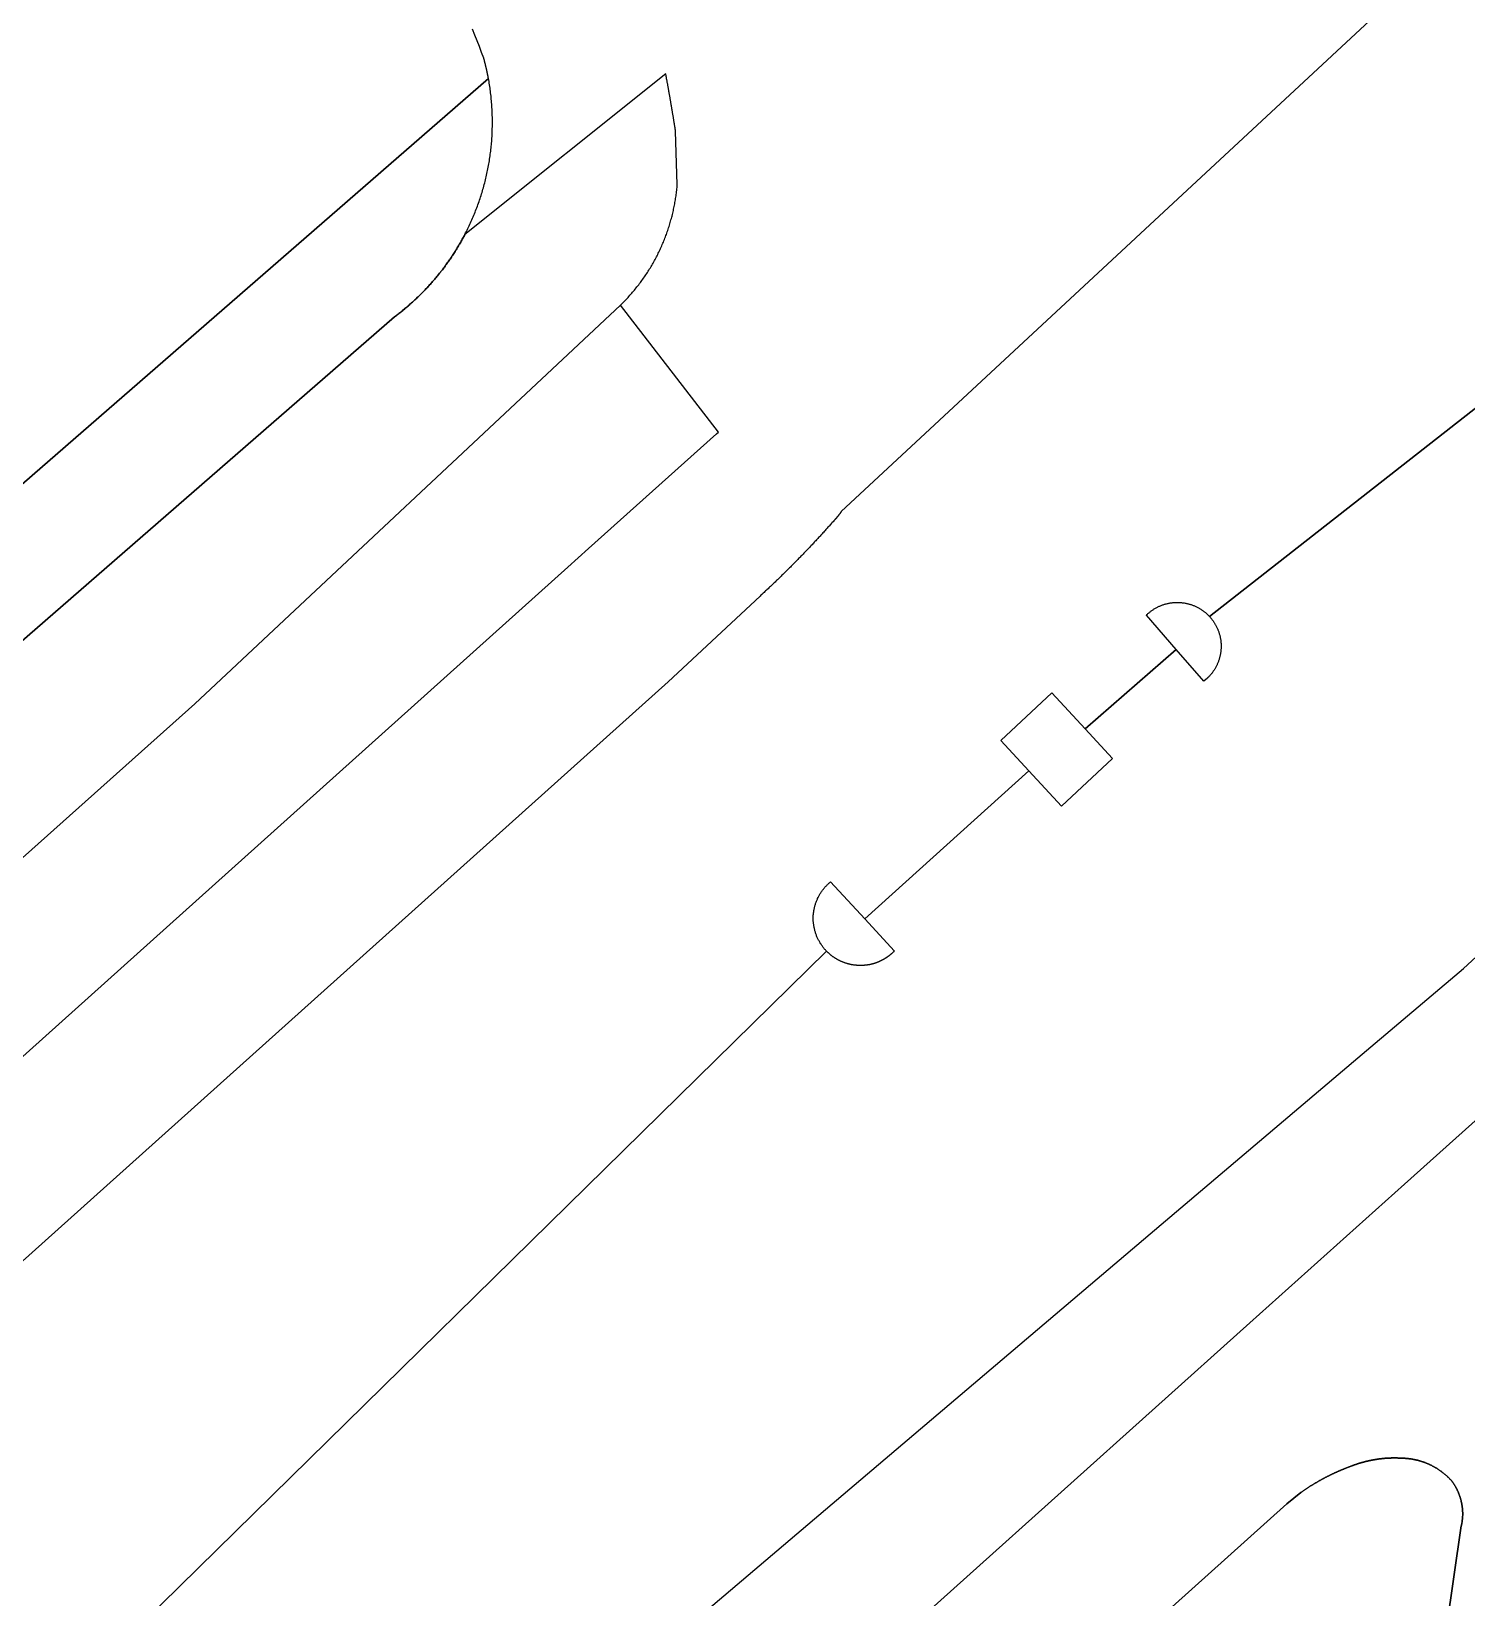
# Model space of a CAD drawing. Header units: metres. Extents: x -127 to 442, y -186 to 462.
# Drawn here: x 315.25 to 339.52, y 278.13 to 304.62 of the extents above; entities that cross this region are included whole.
import ezdxf

# ---------------------------------------------------------------- set-up
doc = ezdxf.new("R2010")
doc.units = ezdxf.units.M

msp = doc.modelspace()

# ---------------------------------------------------------------- linework, layer by layer
at = {"layer": 'road_0', "color": 8}
for points in [[(340.802, 287.216), (338.469, 285.124), (335.854, 282.778), (318.305, 267.034)], [(338.57, 273.393), (339.428, 279.346), (339.428, 279.346), (339.43, 279.354), (339.431, 279.362), (339.433, 279.37), (339.435, 279.378), (339.436, 279.386), (339.438, 279.394), (339.439, 279.402), (339.44, 279.41), (339.441, 279.418), (339.442, 279.426), (339.444, 279.434), (339.445, 279.442), (339.445, 279.45), (339.446, 279.458), (339.447, 279.466), (339.448, 279.474), (339.448, 279.482), (339.449, 279.49), (339.45, 279.498), (339.45, 279.506), (339.45, 279.514), (339.451, 279.522), (339.451, 279.531), (339.451, 279.539), (339.451, 279.547), (339.451, 279.555), (339.451, 279.563), (339.451, 279.571), (339.451, 279.579), (339.45, 279.587), (339.45, 279.595), (339.45, 279.603), (339.449, 279.611), (339.449, 279.62), (339.448, 279.628), (339.447, 279.636), (339.447, 279.644), (339.446, 279.652), (339.445, 279.66), (339.444, 279.668), (339.443, 279.676), (339.442, 279.684), (339.44, 279.692), (339.439, 279.7), (339.438, 279.708), (339.436, 279.716), (339.435, 279.724), (339.433, 279.732), (339.432, 279.74), (339.43, 279.748), (339.428, 279.756), (339.427, 279.763), (339.425, 279.771), (339.423, 279.779), (339.421, 279.787), (339.419, 279.795), (339.416, 279.803), (339.414, 279.81), (339.412, 279.818), (339.41, 279.826), (339.407, 279.834), (339.405, 279.841), (339.402, 279.849), (339.399, 279.857), (339.397, 279.864), (339.394, 279.872), (339.391, 279.88), (339.388, 279.887), (339.385, 279.895), (339.382, 279.902), (339.379, 279.91), (339.376, 279.917), (339.373, 279.924), (339.369, 279.932), (339.366, 279.939), (339.363, 279.947), (339.359, 279.954), (339.356, 279.961), (339.352, 279.968), (339.348, 279.976), (339.345, 279.983), (339.341, 279.99), (339.337, 279.997), (339.333, 280.004), (339.329, 280.011), (339.325, 280.018), (339.321, 280.025), (339.317, 280.032), (339.313, 280.039), (339.308, 280.046), (339.304, 280.053), (339.299, 280.06), (339.295, 280.066), (339.291, 280.073), (339.286, 280.08), (339.281, 280.086), (339.277, 280.093), (339.272, 280.099), (339.267, 280.106), (339.267, 280.106), (339.261, 280.113), (339.254, 280.12), (339.248, 280.127), (339.242, 280.134), (339.235, 280.14), (339.229, 280.147), (339.222, 280.154), (339.215, 280.16), (339.209, 280.167), (339.202, 280.173), (339.195, 280.18), (339.188, 280.186), (339.181, 280.193), (339.174, 280.199), (339.167, 280.205), (339.16, 280.211), (339.153, 280.217), (339.146, 280.223), (339.139, 280.229), (339.131, 280.235), (339.124, 280.241), (339.117, 280.247), (339.109, 280.253), (339.102, 280.258), (339.094, 280.264), (339.087, 280.27), (339.079, 280.275), (339.071, 280.281), (339.064, 280.286), (339.056, 280.291), (339.048, 280.296), (339.04, 280.302), (339.032, 280.307), (339.025, 280.312), (339.017, 280.317), (339.009, 280.322), (339.001, 280.327), (338.993, 280.331), (338.984, 280.336), (338.976, 280.341), (338.968, 280.345), (338.96, 280.35), (338.952, 280.354), (338.943, 280.359), (338.935, 280.363), (338.927, 280.367), (338.918, 280.372), (338.91, 280.376), (338.901, 280.38), (338.893, 280.384), (338.884, 280.388), (338.876, 280.392), (338.867, 280.395), (338.859, 280.399), (338.85, 280.403), (338.841, 280.406), (338.833, 280.41), (338.824, 280.413), (338.815, 280.417), (338.806, 280.42), (338.798, 280.423), (338.789, 280.426), (338.78, 280.429), (338.771, 280.432), (338.762, 280.435), (338.753, 280.438), (338.744, 280.441), (338.735, 280.444), (338.726, 280.446), (338.717, 280.449), (338.708, 280.451), (338.699, 280.454), (338.69, 280.456), (338.681, 280.459), (338.672, 280.461), (338.663, 280.463), (338.653, 280.465), (338.644, 280.467), (338.635, 280.469), (338.626, 280.471), (338.617, 280.472), (338.607, 280.474), (338.598, 280.476), (338.589, 280.477), (338.58, 280.479), (338.57, 280.48), (338.561, 280.481), (338.552, 280.483), (338.543, 280.484), (338.533, 280.485), (338.524, 280.486), (338.515, 280.487), (338.505, 280.488), (338.496, 280.488), (338.486, 280.489), (338.477, 280.49), (338.468, 280.49), (338.458, 280.491), (338.449, 280.491), (338.449, 280.491), (338.446, 280.491), (338.444, 280.491), (338.441, 280.492), (338.439, 280.492), (338.436, 280.492), (338.434, 280.492), (338.431, 280.492), (338.429, 280.492), (338.426, 280.492), (338.423, 280.493), (338.421, 280.493), (338.418, 280.493), (338.416, 280.493), (338.413, 280.493), (338.411, 280.493), (338.408, 280.493), (338.405, 280.494), (338.403, 280.494), (338.4, 280.494), (338.398, 280.494), (338.395, 280.494), (338.393, 280.494), (338.39, 280.494), (338.387, 280.494), (338.385, 280.494), (338.382, 280.494), (338.38, 280.495), (338.377, 280.495), (338.375, 280.495), (338.372, 280.495), (338.37, 280.495), (338.367, 280.495), (338.364, 280.495), (338.362, 280.495), (338.359, 280.495), (338.357, 280.495), (338.354, 280.495), (338.352, 280.495), (338.349, 280.496), (338.346, 280.496), (338.344, 280.496), (338.341, 280.496), (338.339, 280.496), (338.336, 280.496), (338.334, 280.496), (338.331, 280.496), (338.328, 280.496), (338.326, 280.496), (338.323, 280.496), (338.321, 280.496), (338.318, 280.496), (338.316, 280.496), (338.313, 280.496), (338.31, 280.496), (338.308, 280.496), (338.305, 280.496), (338.303, 280.496), (338.3, 280.496), (338.298, 280.496), (338.295, 280.496), (338.293, 280.496), (338.29, 280.496), (338.287, 280.496), (338.285, 280.496), (338.282, 280.496), (338.28, 280.496), (338.277, 280.496), (338.275, 280.496), (338.272, 280.496), (338.269, 280.496), (338.267, 280.496), (338.264, 280.496), (338.262, 280.496), (338.259, 280.496), (338.257, 280.496), (338.254, 280.496), (338.251, 280.496), (338.249, 280.496), (338.246, 280.496), (338.244, 280.496), (338.241, 280.496), (338.239, 280.495), (338.236, 280.495), (338.233, 280.495), (338.231, 280.495), (338.228, 280.495), (338.226, 280.495), (338.223, 280.495), (338.221, 280.495), (338.218, 280.495), (338.216, 280.495), (338.213, 280.495), (338.21, 280.495), (338.208, 280.495), (338.205, 280.494), (338.203, 280.494), (338.2, 280.494), (338.198, 280.494), (338.195, 280.494), (338.195, 280.494), (338.189, 280.494), (338.182, 280.493), (338.176, 280.493), (338.169, 280.492), (338.163, 280.492), (338.157, 280.492), (338.15, 280.491), (338.144, 280.491), (338.137, 280.49), (338.131, 280.489), (338.125, 280.489), (338.118, 280.488), (338.112, 280.488), (338.105, 280.487), (338.099, 280.486), (338.093, 280.486), (338.086, 280.485), (338.08, 280.484), (338.074, 280.484), (338.067, 280.483), (338.061, 280.482), (338.054, 280.481), (338.048, 280.481), (338.042, 280.48), (338.035, 280.479), (338.029, 280.478), (338.023, 280.477), (338.016, 280.476), (338.01, 280.475), (338.004, 280.474), (337.997, 280.473), (337.991, 280.472), (337.984, 280.471), (337.978, 280.47), (337.972, 280.469), (337.965, 280.468), (337.959, 280.467), (337.953, 280.466), (337.947, 280.465), (337.94, 280.464), (337.934, 280.463), (337.928, 280.461), (337.921, 280.46), (337.915, 280.459), (337.909, 280.458), (337.902, 280.457), (337.896, 280.455), (337.89, 280.454), (337.884, 280.453), (337.877, 280.451), (337.871, 280.45), (337.865, 280.449), (337.858, 280.447), (337.852, 280.446), (337.846, 280.444), (337.84, 280.443), (337.833, 280.441), (337.827, 280.44), (337.821, 280.438), (337.815, 280.437), (337.808, 280.435), (337.802, 280.434), (337.796, 280.432), (337.79, 280.431), (337.784, 280.429), (337.777, 280.427), (337.771, 280.426), (337.765, 280.424), (337.759, 280.422), (337.753, 280.42), (337.746, 280.419), (337.74, 280.417), (337.734, 280.415), (337.728, 280.413), (337.722, 280.412), (337.716, 280.41), (337.71, 280.408), (337.703, 280.406), (337.697, 280.404), (337.691, 280.402), (337.685, 280.4), (337.679, 280.398), (337.673, 280.396), (337.667, 280.394), (337.661, 280.392), (337.655, 280.39), (337.648, 280.388), (337.642, 280.386), (337.636, 280.384), (337.63, 280.382), (337.624, 280.38), (337.618, 280.378), (337.612, 280.375), (337.606, 280.373), (337.6, 280.371), (337.594, 280.369), (337.588, 280.367), (337.582, 280.364), (337.576, 280.362), (337.576, 280.362), (337.567, 280.359), (337.558, 280.355), (337.548, 280.352), (337.539, 280.348), (337.53, 280.345), (337.521, 280.341), (337.512, 280.338), (337.502, 280.334), (337.493, 280.331), (337.484, 280.327), (337.475, 280.324), (337.466, 280.32), (337.457, 280.316), (337.448, 280.313), (337.439, 280.309), (337.429, 280.305), (337.42, 280.301), (337.411, 280.298), (337.402, 280.294), (337.393, 280.29), (337.384, 280.286), (337.375, 280.282), (337.366, 280.278), (337.357, 280.274), (337.348, 280.27), (337.339, 280.266), (337.33, 280.262), (337.321, 280.258), (337.312, 280.254), (337.303, 280.25), (337.294, 280.246), (337.286, 280.242), (337.277, 280.238), (337.268, 280.234), (337.259, 280.23), (337.25, 280.225), (337.241, 280.221), (337.232, 280.217), (337.223, 280.213), (337.215, 280.208), (337.206, 280.204), (337.197, 280.2), (337.188, 280.195), (337.179, 280.191), (337.171, 280.186), (337.162, 280.182), (337.153, 280.178), (337.144, 280.173), (337.136, 280.169), (337.127, 280.164), (337.118, 280.159), (337.11, 280.155), (337.101, 280.15), (337.092, 280.146), (337.084, 280.141), (337.075, 280.136), (337.066, 280.132), (337.058, 280.127), (337.049, 280.122), (337.04, 280.117), (337.032, 280.113), (337.023, 280.108), (337.015, 280.103), (337.006, 280.098), (336.998, 280.093), (336.989, 280.088), (336.981, 280.083), (336.972, 280.078), (336.964, 280.073), (336.955, 280.068), (336.947, 280.063), (336.938, 280.058), (336.93, 280.053), (336.922, 280.048), (336.913, 280.043), (336.905, 280.038), (336.896, 280.033), (336.888, 280.028), (336.88, 280.022), (336.871, 280.017), (336.863, 280.012), (336.855, 280.007), (336.847, 280.001), (336.838, 279.996), (336.83, 279.991), (336.822, 279.985), (336.814, 279.98), (336.805, 279.975), (336.797, 279.969), (336.789, 279.964), (336.781, 279.958), (336.773, 279.953), (336.765, 279.947), (336.756, 279.942), (336.748, 279.936), (336.74, 279.931), (336.732, 279.925), (336.724, 279.92), (336.716, 279.914), (336.716, 279.914), (336.477, 279.721), (319.249, 264.242)], [(319.249, 264.242), (336.477, 279.721), (336.716, 279.914), (336.716, 279.914), (336.724, 279.92), (336.732, 279.925), (336.74, 279.931), (336.748, 279.936), (336.756, 279.942), (336.765, 279.947), (336.773, 279.953), (336.781, 279.958), (336.789, 279.964), (336.797, 279.969), (336.805, 279.975), (336.814, 279.98), (336.822, 279.985), (336.83, 279.991), (336.838, 279.996), (336.847, 280.001), (336.855, 280.007), (336.863, 280.012), (336.871, 280.017), (336.88, 280.022), (336.888, 280.028), (336.896, 280.033), (336.905, 280.038), (336.913, 280.043), (336.922, 280.048), (336.93, 280.053), (336.938, 280.058), (336.947, 280.063), (336.955, 280.068), (336.964, 280.073), (336.972, 280.078), (336.981, 280.083), (336.989, 280.088), (336.998, 280.093), (337.006, 280.098), (337.015, 280.103), (337.023, 280.108), (337.032, 280.113), (337.04, 280.117), (337.049, 280.122), (337.058, 280.127), (337.066, 280.132), (337.075, 280.136), (337.084, 280.141), (337.092, 280.146), (337.101, 280.15), (337.11, 280.155), (337.118, 280.159), (337.127, 280.164), (337.136, 280.169), (337.144, 280.173), (337.153, 280.178), (337.162, 280.182), (337.171, 280.186), (337.179, 280.191), (337.188, 280.195), (337.197, 280.2), (337.206, 280.204), (337.215, 280.208), (337.223, 280.213), (337.232, 280.217), (337.241, 280.221), (337.25, 280.225), (337.259, 280.23), (337.268, 280.234), (337.277, 280.238), (337.286, 280.242), (337.294, 280.246), (337.303, 280.25), (337.312, 280.254), (337.321, 280.258), (337.33, 280.262), (337.339, 280.266), (337.348, 280.27), (337.357, 280.274), (337.366, 280.278), (337.375, 280.282), (337.384, 280.286), (337.393, 280.29), (337.402, 280.294), (337.411, 280.298), (337.42, 280.301), (337.429, 280.305), (337.439, 280.309), (337.448, 280.313), (337.457, 280.316), (337.466, 280.32), (337.475, 280.324), (337.484, 280.327), (337.493, 280.331), (337.502, 280.334), (337.512, 280.338), (337.521, 280.341), (337.53, 280.345), (337.539, 280.348), (337.548, 280.352), (337.558, 280.355), (337.567, 280.359), (337.576, 280.362), (337.576, 280.362), (337.582, 280.364), (337.588, 280.367), (337.594, 280.369), (337.6, 280.371), (337.606, 280.373), (337.612, 280.375), (337.618, 280.378), (337.624, 280.38), (337.63, 280.382), (337.636, 280.384), (337.642, 280.386), (337.648, 280.388), (337.655, 280.39), (337.661, 280.392), (337.667, 280.394), (337.673, 280.396), (337.679, 280.398), (337.685, 280.4), (337.691, 280.402), (337.697, 280.404), (337.703, 280.406), (337.71, 280.408), (337.716, 280.41), (337.722, 280.412), (337.728, 280.413), (337.734, 280.415), (337.74, 280.417), (337.746, 280.419), (337.753, 280.42), (337.759, 280.422), (337.765, 280.424), (337.771, 280.426), (337.777, 280.427), (337.784, 280.429), (337.79, 280.431), (337.796, 280.432), (337.802, 280.434), (337.808, 280.435), (337.815, 280.437), (337.821, 280.438), (337.827, 280.44), (337.833, 280.441), (337.84, 280.443), (337.846, 280.444), (337.852, 280.446), (337.858, 280.447), (337.865, 280.449), (337.871, 280.45), (337.877, 280.451), (337.884, 280.453), (337.89, 280.454), (337.896, 280.455), (337.902, 280.457), (337.909, 280.458), (337.915, 280.459), (337.921, 280.46), (337.928, 280.461), (337.934, 280.463), (337.94, 280.464), (337.947, 280.465), (337.953, 280.466), (337.959, 280.467), (337.965, 280.468), (337.972, 280.469), (337.978, 280.47), (337.984, 280.471), (337.991, 280.472), (337.997, 280.473), (338.004, 280.474), (338.01, 280.475), (338.016, 280.476), (338.023, 280.477), (338.029, 280.478), (338.035, 280.479), (338.042, 280.48), (338.048, 280.481), (338.054, 280.481), (338.061, 280.482), (338.067, 280.483), (338.074, 280.484), (338.08, 280.484), (338.086, 280.485), (338.093, 280.486), (338.099, 280.486), (338.105, 280.487), (338.112, 280.488), (338.118, 280.488), (338.125, 280.489), (338.131, 280.489), (338.137, 280.49), (338.144, 280.491), (338.15, 280.491), (338.157, 280.492), (338.163, 280.492), (338.169, 280.492), (338.176, 280.493), (338.182, 280.493), (338.189, 280.494), (338.195, 280.494), (338.195, 280.494), (338.198, 280.494), (338.2, 280.494), (338.203, 280.494), (338.205, 280.494), (338.208, 280.495), (338.21, 280.495), (338.213, 280.495), (338.216, 280.495), (338.218, 280.495), (338.221, 280.495), (338.223, 280.495), (338.226, 280.495), (338.228, 280.495), (338.231, 280.495), (338.233, 280.495), (338.236, 280.495), (338.239, 280.495), (338.241, 280.496), (338.244, 280.496), (338.246, 280.496), (338.249, 280.496), (338.251, 280.496), (338.254, 280.496), (338.257, 280.496), (338.259, 280.496), (338.262, 280.496), (338.264, 280.496), (338.267, 280.496), (338.269, 280.496), (338.272, 280.496), (338.275, 280.496), (338.277, 280.496), (338.28, 280.496), (338.282, 280.496), (338.285, 280.496), (338.287, 280.496), (338.29, 280.496), (338.293, 280.496), (338.295, 280.496), (338.298, 280.496), (338.3, 280.496), (338.303, 280.496), (338.305, 280.496), (338.308, 280.496), (338.31, 280.496), (338.313, 280.496), (338.316, 280.496), (338.318, 280.496), (338.321, 280.496), (338.323, 280.496), (338.326, 280.496), (338.328, 280.496), (338.331, 280.496), (338.334, 280.496), (338.336, 280.496), (338.339, 280.496), (338.341, 280.496), (338.344, 280.496), (338.346, 280.496), (338.349, 280.496), (338.352, 280.495), (338.354, 280.495), (338.357, 280.495), (338.359, 280.495), (338.362, 280.495), (338.364, 280.495), (338.367, 280.495), (338.37, 280.495), (338.372, 280.495), (338.375, 280.495), (338.377, 280.495), (338.38, 280.495), (338.382, 280.494), (338.385, 280.494), (338.387, 280.494), (338.39, 280.494), (338.393, 280.494), (338.395, 280.494), (338.398, 280.494), (338.4, 280.494), (338.403, 280.494), (338.405, 280.494), (338.408, 280.493), (338.411, 280.493), (338.413, 280.493), (338.416, 280.493), (338.418, 280.493), (338.421, 280.493), (338.423, 280.493), (338.426, 280.492), (338.429, 280.492), (338.431, 280.492), (338.434, 280.492), (338.436, 280.492), (338.439, 280.492), (338.441, 280.492), (338.444, 280.491), (338.446, 280.491), (338.449, 280.491), (338.449, 280.491), (338.458, 280.491), (338.468, 280.49), (338.477, 280.49), (338.486, 280.489), (338.496, 280.488), (338.505, 280.488), (338.515, 280.487), (338.524, 280.486), (338.533, 280.485), (338.543, 280.484), (338.552, 280.483), (338.561, 280.481), (338.57, 280.48), (338.58, 280.479), (338.589, 280.477), (338.598, 280.476), (338.607, 280.474), (338.617, 280.472), (338.626, 280.471), (338.635, 280.469), (338.644, 280.467), (338.653, 280.465), (338.663, 280.463), (338.672, 280.461), (338.681, 280.459), (338.69, 280.456), (338.699, 280.454), (338.708, 280.451), (338.717, 280.449), (338.726, 280.446), (338.735, 280.444), (338.744, 280.441), (338.753, 280.438), (338.762, 280.435), (338.771, 280.432), (338.78, 280.429), (338.789, 280.426), (338.798, 280.423), (338.806, 280.42), (338.815, 280.417), (338.824, 280.413), (338.833, 280.41), (338.841, 280.406), (338.85, 280.403), (338.859, 280.399), (338.867, 280.395), (338.876, 280.392), (338.884, 280.388), (338.893, 280.384), (338.901, 280.38), (338.91, 280.376), (338.918, 280.372), (338.927, 280.367), (338.935, 280.363), (338.943, 280.359), (338.952, 280.354), (338.96, 280.35), (338.968, 280.345), (338.976, 280.341), (338.984, 280.336), (338.993, 280.331), (339.001, 280.327), (339.009, 280.322), (339.017, 280.317), (339.025, 280.312), (339.032, 280.307), (339.04, 280.302), (339.048, 280.296), (339.056, 280.291), (339.064, 280.286), (339.071, 280.281), (339.079, 280.275), (339.087, 280.27), (339.094, 280.264), (339.102, 280.258), (339.109, 280.253), (339.117, 280.247), (339.124, 280.241), (339.131, 280.235), (339.139, 280.229), (339.146, 280.223), (339.153, 280.217), (339.16, 280.211), (339.167, 280.205), (339.174, 280.199), (339.181, 280.193), (339.188, 280.186), (339.195, 280.18), (339.202, 280.173), (339.209, 280.167), (339.215, 280.16), (339.222, 280.154), (339.229, 280.147), (339.235, 280.14), (339.242, 280.134), (339.248, 280.127), (339.254, 280.12), (339.261, 280.113), (339.267, 280.106), (339.267, 280.106), (339.272, 280.099), (339.277, 280.093), (339.281, 280.086), (339.286, 280.08), (339.291, 280.073), (339.295, 280.066), (339.299, 280.06), (339.304, 280.053), (339.308, 280.046), (339.313, 280.039), (339.317, 280.032), (339.321, 280.025), (339.325, 280.018), (339.329, 280.011), (339.333, 280.004), (339.337, 279.997), (339.341, 279.99), (339.345, 279.983), (339.348, 279.976), (339.352, 279.968), (339.356, 279.961), (339.359, 279.954), (339.363, 279.947), (339.366, 279.939), (339.369, 279.932), (339.373, 279.924), (339.376, 279.917), (339.379, 279.91), (339.382, 279.902), (339.385, 279.895), (339.388, 279.887), (339.391, 279.88), (339.394, 279.872), (339.397, 279.864), (339.399, 279.857), (339.402, 279.849), (339.405, 279.841), (339.407, 279.834), (339.41, 279.826), (339.412, 279.818), (339.414, 279.81), (339.416, 279.803), (339.419, 279.795), (339.421, 279.787), (339.423, 279.779), (339.425, 279.771), (339.427, 279.763), (339.428, 279.756), (339.43, 279.748), (339.432, 279.74), (339.433, 279.732), (339.435, 279.724), (339.436, 279.716), (339.438, 279.708), (339.439, 279.7), (339.44, 279.692), (339.442, 279.684), (339.443, 279.676), (339.444, 279.668), (339.445, 279.66), (339.446, 279.652), (339.447, 279.644), (339.447, 279.636), (339.448, 279.628), (339.449, 279.62), (339.449, 279.611), (339.45, 279.603), (339.45, 279.595), (339.45, 279.587), (339.451, 279.579), (339.451, 279.571), (339.451, 279.563), (339.451, 279.555), (339.451, 279.547), (339.451, 279.539), (339.451, 279.531), (339.451, 279.522), (339.45, 279.514), (339.45, 279.506), (339.45, 279.498), (339.449, 279.49), (339.448, 279.482), (339.448, 279.474), (339.447, 279.466), (339.446, 279.458), (339.445, 279.45), (339.445, 279.442), (339.444, 279.434), (339.442, 279.426), (339.441, 279.418), (339.44, 279.41), (339.439, 279.402), (339.438, 279.394), (339.436, 279.386), (339.435, 279.378), (339.433, 279.37), (339.431, 279.362), (339.43, 279.354), (339.428, 279.346), (339.428, 279.346), (338.57, 273.393)]]:
    msp.add_lwpolyline(points, dxfattribs=at)
at = {"layer": 'road_1', "color": 7}
for points in [[(342.221, 308.837), (328.944, 296.499), (328.944, 296.499), (328.943, 296.497), (328.942, 296.496), (328.941, 296.494), (328.94, 296.493), (328.939, 296.491), (328.938, 296.49), (328.937, 296.488), (328.936, 296.486), (328.935, 296.485), (328.934, 296.483), (328.932, 296.482), (328.931, 296.48), (328.93, 296.479), (328.929, 296.477), (328.928, 296.476), (328.927, 296.474), (328.926, 296.472), (328.925, 296.471), (328.924, 296.469), (328.923, 296.468), (328.922, 296.466), (328.921, 296.465), (328.919, 296.463), (328.918, 296.462), (328.917, 296.46), (328.916, 296.459), (328.915, 296.457), (328.914, 296.456), (328.913, 296.454), (328.912, 296.453), (328.911, 296.451), (328.909, 296.45), (328.908, 296.448), (328.907, 296.447), (328.906, 296.445), (328.905, 296.444), (328.904, 296.442), (328.903, 296.441), (328.901, 296.439), (328.9, 296.438), (328.899, 296.436), (328.898, 296.435), (328.897, 296.433), (328.896, 296.432), (328.895, 296.43), (328.893, 296.429), (328.892, 296.427), (328.891, 296.426), (328.89, 296.424), (328.889, 296.423), (328.888, 296.421), (328.886, 296.42), (328.885, 296.418), (328.884, 296.417), (328.883, 296.415), (328.882, 296.414), (328.88, 296.412), (328.879, 296.411), (328.878, 296.409), (328.877, 296.408), (328.876, 296.407), (328.874, 296.405), (328.873, 296.404), (328.872, 296.402), (328.871, 296.401), (328.87, 296.399), (328.868, 296.398), (328.867, 296.396), (328.866, 296.395), (328.865, 296.394), (328.863, 296.392), (328.862, 296.391), (328.861, 296.389), (328.86, 296.388), (328.859, 296.386), (328.857, 296.385), (328.856, 296.384), (328.855, 296.382), (328.854, 296.381), (328.852, 296.379), (328.851, 296.378), (328.85, 296.377), (328.849, 296.375), (328.847, 296.374), (328.846, 296.372), (328.845, 296.371), (328.843, 296.37), (328.842, 296.368), (328.841, 296.367), (328.84, 296.365), (328.838, 296.364), (328.837, 296.363), (328.836, 296.361), (328.834, 296.36), (328.833, 296.358), (328.832, 296.357), (328.831, 296.356), (328.829, 296.354), (328.828, 296.353), (328.828, 296.353), (328.816, 296.339), (328.804, 296.326), (328.792, 296.312), (328.78, 296.299), (328.768, 296.285), (328.756, 296.272), (328.744, 296.258), (328.732, 296.244), (328.719, 296.231), (328.707, 296.217), (328.695, 296.204), (328.683, 296.191), (328.671, 296.177), (328.659, 296.164), (328.646, 296.15), (328.634, 296.137), (328.622, 296.123), (328.61, 296.11), (328.597, 296.097), (328.585, 296.083), (328.573, 296.07), (328.561, 296.057), (328.548, 296.043), (328.536, 296.03), (328.524, 296.017), (328.511, 296.003), (328.499, 295.99), (328.486, 295.977), (328.474, 295.963), (328.462, 295.95), (328.449, 295.937), (328.437, 295.924), (328.424, 295.911), (328.412, 295.897), (328.399, 295.884), (328.387, 295.871), (328.374, 295.858), (328.362, 295.845), (328.349, 295.832), (328.337, 295.819), (328.324, 295.805), (328.311, 295.792), (328.299, 295.779), (328.286, 295.766), (328.274, 295.753), (328.261, 295.74), (328.248, 295.727), (328.236, 295.714), (328.223, 295.701), (328.21, 295.688), (328.198, 295.675), (328.185, 295.662), (328.172, 295.649), (328.159, 295.636), (328.147, 295.624), (328.134, 295.611), (328.121, 295.598), (328.108, 295.585), (328.095, 295.572), (328.083, 295.559), (328.07, 295.546), (328.057, 295.534), (328.044, 295.521), (328.031, 295.508), (328.018, 295.495), (328.005, 295.482), (327.992, 295.47), (327.98, 295.457), (327.967, 295.444), (327.954, 295.432), (327.941, 295.419), (327.928, 295.406), (327.915, 295.393), (327.902, 295.381), (327.889, 295.368), (327.876, 295.356), (327.863, 295.343), (327.849, 295.33), (327.836, 295.318), (327.823, 295.305), (327.81, 295.293), (327.797, 295.28), (327.784, 295.268), (327.771, 295.255), (327.758, 295.243), (327.744, 295.23), (327.731, 295.218), (327.718, 295.205), (327.705, 295.193), (327.692, 295.18), (327.678, 295.168), (327.665, 295.155), (327.652, 295.143), (327.639, 295.131), (327.625, 295.118), (327.612, 295.106), (327.599, 295.094), (327.585, 295.081), (327.572, 295.069), (327.572, 295.069), (326.016, 293.618), (313.612, 282.496)], [(315.881, 276.487), (328.693, 289.066), (328.693, 289.066), (328.684, 289.076), (328.675, 289.085), (328.666, 289.095), (328.657, 289.106), (328.649, 289.116), (328.64, 289.126), (328.632, 289.137), (328.624, 289.147), (328.617, 289.158), (328.609, 289.169), (328.601, 289.18), (328.594, 289.191), (328.587, 289.203), (328.58, 289.214), (328.574, 289.226), (328.567, 289.237), (328.561, 289.249), (328.555, 289.261), (328.549, 289.273), (328.543, 289.285), (328.538, 289.297), (328.532, 289.309), (328.527, 289.322), (328.522, 289.334), (328.518, 289.347), (328.513, 289.359), (328.509, 289.372), (328.505, 289.385), (328.501, 289.397), (328.498, 289.41), (328.494, 289.423), (328.491, 289.436), (328.488, 289.449), (328.485, 289.462), (328.483, 289.475), (328.48, 289.488), (328.478, 289.501), (328.477, 289.515), (328.475, 289.528), (328.473, 289.541), (328.472, 289.554), (328.471, 289.568), (328.471, 289.581), (328.47, 289.594), (328.47, 289.608), (328.47, 289.621), (328.47, 289.634), (328.47, 289.648), (328.471, 289.661), (328.471, 289.674), (328.473, 289.688), (328.474, 289.701), (328.475, 289.714), (328.477, 289.727), (328.479, 289.74), (328.481, 289.754), (328.483, 289.767), (328.486, 289.78), (328.489, 289.793), (328.492, 289.806), (328.495, 289.819), (328.498, 289.832), (328.502, 289.844), (328.506, 289.857), (328.51, 289.87), (328.514, 289.883), (328.519, 289.895), (328.524, 289.908), (328.528, 289.92), (328.534, 289.932), (328.539, 289.944), (328.544, 289.957), (328.55, 289.969), (328.556, 289.981), (328.562, 289.992), (328.569, 290.004), (328.575, 290.016), (328.582, 290.027), (328.589, 290.039), (328.596, 290.05), (328.603, 290.061), (328.611, 290.072), (328.618, 290.083), (328.626, 290.094), (328.634, 290.104), (328.642, 290.115), (328.651, 290.125), (328.659, 290.136), (328.668, 290.146), (328.677, 290.156), (328.686, 290.165), (328.695, 290.175), (328.705, 290.185), (328.714, 290.194), (328.724, 290.203), (328.734, 290.212), (328.744, 290.221), (328.754, 290.23), (328.764, 290.238), (328.764, 290.238), (329.342, 289.609), (332.116, 292.111), (331.641, 292.626), (332.502, 293.434), (333.066, 292.823), (334.609, 294.166), (334.103, 294.746), (334.103, 294.746), (334.112, 294.754), (334.12, 294.763), (334.129, 294.771), (334.138, 294.779), (334.147, 294.787), (334.157, 294.794), (334.166, 294.802), (334.176, 294.809), (334.185, 294.817), (334.195, 294.824), (334.205, 294.831), (334.215, 294.837), (334.225, 294.844), (334.235, 294.85), (334.245, 294.857), (334.256, 294.863), (334.266, 294.869), (334.277, 294.874), (334.288, 294.88), (334.298, 294.885), (334.309, 294.891), (334.32, 294.896), (334.331, 294.9), (334.342, 294.905), (334.354, 294.91), (334.365, 294.914), (334.376, 294.918), (334.387, 294.922), (334.399, 294.926), (334.41, 294.929), (334.422, 294.933), (334.434, 294.936), (334.445, 294.939), (334.457, 294.942), (334.469, 294.945), (334.481, 294.947), (334.492, 294.949), (334.504, 294.951), (334.516, 294.953), (334.528, 294.955), (334.54, 294.956), (334.552, 294.958), (334.564, 294.959), (334.576, 294.96), (334.588, 294.96), (334.6, 294.961), (334.612, 294.961), (334.624, 294.961), (334.636, 294.961), (334.648, 294.961), (334.66, 294.96), (334.672, 294.96), (334.684, 294.959), (334.696, 294.958), (334.708, 294.956), (334.72, 294.955), (334.732, 294.953), (334.744, 294.952), (334.756, 294.949), (334.768, 294.947), (334.78, 294.945), (334.792, 294.942), (334.803, 294.939), (334.815, 294.936), (334.827, 294.933), (334.838, 294.93), (334.85, 294.926), (334.861, 294.923), (334.872, 294.919), (334.884, 294.915), (334.895, 294.91), (334.906, 294.906), (334.917, 294.901), (334.928, 294.896), (334.939, 294.891), (334.95, 294.886), (334.961, 294.881), (334.972, 294.875), (334.982, 294.869), (334.993, 294.863), (335.003, 294.857), (335.014, 294.851), (335.024, 294.845), (335.034, 294.838), (335.044, 294.831), (335.054, 294.824), (335.064, 294.817), (335.073, 294.81), (335.083, 294.803), (335.092, 294.795), (335.101, 294.788), (335.111, 294.78), (335.12, 294.772), (335.129, 294.764), (335.137, 294.755), (335.146, 294.747), (335.154, 294.739), (335.163, 294.73), (335.171, 294.721), (335.171, 294.721), (347.282, 304.209)], [(347.282, 304.209), (335.171, 294.721), (335.171, 294.721), (335.179, 294.712), (335.186, 294.704), (335.194, 294.695), (335.201, 294.686), (335.209, 294.677), (335.216, 294.667), (335.223, 294.658), (335.23, 294.649), (335.236, 294.639), (335.243, 294.629), (335.249, 294.62), (335.255, 294.61), (335.261, 294.6), (335.267, 294.59), (335.273, 294.58), (335.279, 294.569), (335.284, 294.559), (335.289, 294.549), (335.294, 294.538), (335.299, 294.528), (335.304, 294.517), (335.309, 294.506), (335.313, 294.496), (335.317, 294.485), (335.321, 294.474), (335.325, 294.463), (335.329, 294.452), (335.333, 294.441), (335.336, 294.43), (335.339, 294.418), (335.342, 294.407), (335.345, 294.396), (335.348, 294.384), (335.35, 294.373), (335.353, 294.362), (335.355, 294.35), (335.357, 294.339), (335.359, 294.327), (335.36, 294.316), (335.362, 294.304), (335.363, 294.293), (335.364, 294.281), (335.365, 294.269), (335.365, 294.258), (335.366, 294.246), (335.366, 294.234), (335.366, 294.223), (335.366, 294.211), (335.366, 294.199), (335.366, 294.188), (335.365, 294.176), (335.364, 294.165), (335.363, 294.153), (335.362, 294.141), (335.361, 294.13), (335.36, 294.118), (335.358, 294.107), (335.356, 294.095), (335.354, 294.084), (335.352, 294.072), (335.349, 294.061), (335.347, 294.05), (335.344, 294.038), (335.341, 294.027), (335.338, 294.016), (335.335, 294.005), (335.331, 293.993), (335.328, 293.982), (335.324, 293.971), (335.32, 293.96), (335.316, 293.949), (335.311, 293.939), (335.307, 293.928), (335.302, 293.917), (335.297, 293.907), (335.292, 293.896), (335.287, 293.886), (335.282, 293.875), (335.276, 293.865), (335.271, 293.855), (335.265, 293.845), (335.259, 293.835), (335.253, 293.825), (335.247, 293.815), (335.24, 293.805), (335.234, 293.796), (335.227, 293.786), (335.22, 293.777), (335.213, 293.767), (335.206, 293.758), (335.198, 293.749), (335.191, 293.74), (335.183, 293.731), (335.176, 293.723), (335.168, 293.714), (335.16, 293.706), (335.152, 293.697), (335.143, 293.689), (335.135, 293.681), (335.135, 293.681), (335.076, 293.631), (334.609, 294.166), (333.066, 292.823), (333.527, 292.324), (332.666, 291.516), (332.116, 292.111), (329.342, 289.609), (329.841, 289.066), (329.841, 289.066), (329.839, 289.064), (329.837, 289.062), (329.835, 289.06), (329.833, 289.058), (329.831, 289.056), (329.829, 289.054), (329.827, 289.052), (329.825, 289.05), (329.823, 289.048), (329.821, 289.046), (329.818, 289.044), (329.816, 289.042), (329.814, 289.04), (329.812, 289.038), (329.81, 289.036), (329.808, 289.034), (329.806, 289.032), (329.804, 289.03), (329.802, 289.028), (329.799, 289.026), (329.797, 289.024), (329.795, 289.022), (329.793, 289.021), (329.791, 289.019), (329.789, 289.017), (329.786, 289.015), (329.784, 289.013), (329.782, 289.011), (329.78, 289.009), (329.778, 289.007), (329.775, 289.006), (329.773, 289.004), (329.771, 289.002), (329.769, 289), (329.766, 288.998), (329.764, 288.997), (329.762, 288.995), (329.76, 288.993), (329.757, 288.991), (329.755, 288.989), (329.753, 288.988), (329.75, 288.986), (329.748, 288.984), (329.746, 288.982), (329.744, 288.981), (329.741, 288.979), (329.739, 288.977), (329.737, 288.976), (329.734, 288.974), (329.732, 288.972), (329.73, 288.971), (329.727, 288.969), (329.725, 288.967), (329.723, 288.966), (329.72, 288.964), (329.718, 288.962), (329.715, 288.961), (329.713, 288.959), (329.711, 288.957), (329.708, 288.956), (329.706, 288.954), (329.704, 288.953), (329.701, 288.951), (329.699, 288.95), (329.696, 288.948), (329.694, 288.946), (329.691, 288.945), (329.689, 288.943), (329.687, 288.942), (329.684, 288.94), (329.682, 288.939), (329.679, 288.937), (329.677, 288.936), (329.674, 288.934), (329.672, 288.933), (329.669, 288.931), (329.667, 288.93), (329.664, 288.928), (329.662, 288.927), (329.659, 288.926), (329.657, 288.924), (329.654, 288.923), (329.652, 288.921), (329.649, 288.92), (329.647, 288.919), (329.644, 288.917), (329.642, 288.916), (329.639, 288.914), (329.637, 288.913), (329.634, 288.912), (329.632, 288.91), (329.629, 288.909), (329.626, 288.908), (329.624, 288.906), (329.621, 288.905), (329.619, 288.904), (329.616, 288.903), (329.614, 288.901), (329.611, 288.9), (329.611, 288.9), (329.609, 288.899), (329.607, 288.898), (329.604, 288.897), (329.602, 288.896), (329.6, 288.895), (329.598, 288.894), (329.596, 288.893), (329.594, 288.892), (329.591, 288.891), (329.589, 288.89), (329.587, 288.889), (329.585, 288.888), (329.582, 288.887), (329.58, 288.886), (329.578, 288.885), (329.576, 288.884), (329.574, 288.883), (329.571, 288.882), (329.569, 288.881), (329.567, 288.88), (329.565, 288.879), (329.562, 288.878), (329.56, 288.877), (329.558, 288.876), (329.556, 288.876), (329.553, 288.875), (329.551, 288.874), (329.549, 288.873), (329.547, 288.872), (329.544, 288.871), (329.542, 288.87), (329.54, 288.869), (329.538, 288.869), (329.535, 288.868), (329.533, 288.867), (329.531, 288.866), (329.529, 288.865), (329.526, 288.865), (329.524, 288.864), (329.522, 288.863), (329.519, 288.862), (329.517, 288.861), (329.515, 288.861), (329.512, 288.86), (329.51, 288.859), (329.508, 288.858), (329.506, 288.858), (329.503, 288.857), (329.501, 288.856), (329.499, 288.856), (329.496, 288.855), (329.494, 288.854), (329.492, 288.853), (329.489, 288.853), (329.487, 288.852), (329.485, 288.851), (329.482, 288.851), (329.48, 288.85), (329.478, 288.85), (329.475, 288.849), (329.473, 288.848), (329.471, 288.848), (329.468, 288.847), (329.466, 288.846), (329.464, 288.846), (329.461, 288.845), (329.459, 288.845), (329.457, 288.844), (329.454, 288.844), (329.452, 288.843), (329.45, 288.842), (329.447, 288.842), (329.445, 288.841), (329.442, 288.841), (329.44, 288.84), (329.438, 288.84), (329.435, 288.839), (329.433, 288.839), (329.431, 288.838), (329.428, 288.838), (329.426, 288.837), (329.424, 288.837), (329.421, 288.836), (329.419, 288.836), (329.416, 288.835), (329.414, 288.835), (329.412, 288.835), (329.409, 288.834), (329.407, 288.834), (329.405, 288.833), (329.402, 288.833), (329.4, 288.833), (329.397, 288.832), (329.395, 288.832), (329.393, 288.831), (329.39, 288.831), (329.388, 288.831), (329.385, 288.83), (329.383, 288.83), (329.383, 288.83), (329.375, 288.829), (329.368, 288.828), (329.36, 288.827), (329.353, 288.826), (329.345, 288.825), (329.337, 288.825), (329.33, 288.824), (329.322, 288.824), (329.315, 288.823), (329.307, 288.823), (329.299, 288.822), (329.292, 288.822), (329.284, 288.822), (329.276, 288.822), (329.269, 288.822), (329.261, 288.822), (329.253, 288.822), (329.246, 288.822), (329.238, 288.822), (329.23, 288.823), (329.223, 288.823), (329.215, 288.824), (329.208, 288.824), (329.2, 288.825), (329.192, 288.826), (329.185, 288.826), (329.177, 288.827), (329.17, 288.828), (329.162, 288.829), (329.154, 288.83), (329.147, 288.831), (329.139, 288.832), (329.132, 288.834), (329.124, 288.835), (329.117, 288.836), (329.109, 288.838), (329.102, 288.839), (329.094, 288.841), (329.087, 288.843), (329.079, 288.845), (329.072, 288.846), (329.064, 288.848), (329.057, 288.85), (329.05, 288.852), (329.042, 288.855), (329.035, 288.857), (329.028, 288.859), (329.02, 288.861), (329.013, 288.864), (329.006, 288.866), (328.999, 288.869), (328.992, 288.871), (328.984, 288.874), (328.977, 288.877), (328.97, 288.88), (328.963, 288.882), (328.956, 288.885), (328.949, 288.888), (328.942, 288.892), (328.935, 288.895), (328.928, 288.898), (328.921, 288.901), (328.914, 288.905), (328.907, 288.908), (328.901, 288.911), (328.894, 288.915), (328.887, 288.919), (328.88, 288.922), (328.874, 288.926), (328.867, 288.93), (328.861, 288.934), (328.854, 288.938), (328.847, 288.942), (328.841, 288.946), (328.835, 288.95), (328.828, 288.954), (328.822, 288.958), (328.815, 288.963), (328.809, 288.967), (328.803, 288.971), (328.797, 288.976), (328.791, 288.98), (328.784, 288.985), (328.778, 288.99), (328.772, 288.994), (328.766, 288.999), (328.76, 289.004), (328.755, 289.009), (328.749, 289.014), (328.743, 289.019), (328.737, 289.024), (328.731, 289.029), (328.726, 289.034), (328.72, 289.039), (328.715, 289.044), (328.709, 289.05), (328.704, 289.055), (328.698, 289.061), (328.693, 289.066), (328.693, 289.066), (315.881, 276.487)], [(321.691, 273.698), (334.353, 284.441), (337.75, 287.324), (339.467, 288.77), (351.755, 300.117)]]:
    msp.add_lwpolyline(points, dxfattribs=at)
at = {"layer": 'road_5', "color": 3}
msp.add_lwpolyline([(303.37, 276.79), (307.653, 280.597), (324.32, 295.558), (324.667, 295.87), (326.832, 297.813), (326.865, 297.842), (325.209, 299.985), (318.01, 293.244), (306.292, 282.782), (288.881, 267.072)], dxfattribs=at)
at = {"layer": 'terrain_5', "color": 3}
for points in [[(305.718, 288.812), (322.977, 303.821), (322.977, 303.821), (322.976, 303.824), (322.976, 303.828), (322.975, 303.831), (322.974, 303.835), (322.974, 303.838), (322.973, 303.842), (322.972, 303.845), (322.972, 303.849), (322.971, 303.852), (322.97, 303.856), (322.97, 303.859), (322.969, 303.862), (322.968, 303.866), (322.968, 303.869), (322.967, 303.873), (322.966, 303.876), (322.966, 303.88), (322.965, 303.883), (322.964, 303.887), (322.964, 303.89), (322.963, 303.893), (322.962, 303.897), (322.962, 303.9), (322.961, 303.904), (322.96, 303.907), (322.959, 303.911), (322.959, 303.914), (322.958, 303.917), (322.957, 303.921), (322.957, 303.924), (322.956, 303.928), (322.955, 303.931), (322.954, 303.935), (322.954, 303.938), (322.953, 303.942), (322.952, 303.945), (322.951, 303.948), (322.951, 303.952), (322.95, 303.955), (322.949, 303.959), (322.948, 303.962), (322.948, 303.966), (322.947, 303.969), (322.946, 303.972), (322.945, 303.976), (322.945, 303.979), (322.944, 303.983), (322.943, 303.986), (322.942, 303.99), (322.942, 303.993), (322.941, 303.996), (322.94, 304), (322.939, 304.003), (322.938, 304.007), (322.938, 304.01), (322.937, 304.014), (322.936, 304.017), (322.935, 304.02), (322.934, 304.024), (322.934, 304.027), (322.933, 304.031), (322.932, 304.034), (322.931, 304.037), (322.93, 304.041), (322.93, 304.044), (322.929, 304.048), (322.928, 304.051), (322.927, 304.055), (322.926, 304.058), (322.925, 304.061), (322.925, 304.065), (322.924, 304.068), (322.923, 304.072), (322.922, 304.075), (322.921, 304.078), (322.92, 304.082), (322.919, 304.085), (322.919, 304.089), (322.918, 304.092), (322.917, 304.095), (322.916, 304.099), (322.915, 304.102), (322.914, 304.106), (322.913, 304.109), (322.913, 304.112), (322.912, 304.116), (322.911, 304.119), (322.91, 304.123), (322.909, 304.126), (322.908, 304.129), (322.907, 304.133), (322.906, 304.136), (322.905, 304.14), (322.905, 304.143), (322.904, 304.146), (322.903, 304.15), (322.902, 304.153), (322.901, 304.157), (322.9, 304.16), (322.9, 304.16), (322.862, 304.259), (322.824, 304.357), (322.786, 304.456), (322.748, 304.554), (322.709, 304.653)], [(307.05, 287.32), (321.39, 299.79), (321.39, 299.79), (321.405, 299.801), (321.42, 299.812), (321.435, 299.824), (321.449, 299.835), (321.464, 299.846), (321.479, 299.858), (321.494, 299.87), (321.508, 299.881), (321.523, 299.893), (321.537, 299.905), (321.552, 299.916), (321.566, 299.928), (321.58, 299.94), (321.595, 299.952), (321.609, 299.964), (321.623, 299.977), (321.637, 299.989), (321.651, 300.001), (321.665, 300.013), (321.679, 300.026), (321.693, 300.038), (321.707, 300.051), (321.72, 300.063), (321.734, 300.076), (321.748, 300.089), (321.761, 300.102), (321.775, 300.114), (321.788, 300.127), (321.802, 300.14), (321.815, 300.153), (321.828, 300.166), (321.842, 300.18), (321.855, 300.193), (321.868, 300.206), (321.881, 300.219), (321.894, 300.233), (321.907, 300.246), (321.92, 300.26), (321.933, 300.273), (321.945, 300.287), (321.958, 300.301), (321.971, 300.314), (321.983, 300.328), (321.996, 300.342), (322.008, 300.356), (322.02, 300.37), (322.033, 300.384), (322.045, 300.398), (322.057, 300.412), (322.069, 300.426), (322.081, 300.441), (322.093, 300.455), (322.105, 300.469), (322.117, 300.484), (322.129, 300.498), (322.141, 300.513), (322.152, 300.527), (322.164, 300.542), (322.175, 300.557), (322.187, 300.571), (322.198, 300.586), (322.21, 300.601), (322.221, 300.616), (322.232, 300.631), (322.243, 300.646), (322.254, 300.661), (322.265, 300.676), (322.276, 300.691), (322.287, 300.706), (322.298, 300.721), (322.308, 300.737), (322.319, 300.752), (322.33, 300.767), (322.34, 300.783), (322.35, 300.798), (322.361, 300.814), (322.371, 300.829), (322.381, 300.845), (322.391, 300.861), (322.402, 300.876), (322.412, 300.892), (322.421, 300.908), (322.431, 300.924), (322.441, 300.94), (322.451, 300.955), (322.46, 300.971), (322.47, 300.987), (322.479, 301.004), (322.489, 301.02), (322.498, 301.036), (322.508, 301.052), (322.517, 301.068), (322.526, 301.085), (322.535, 301.101), (322.544, 301.117), (322.553, 301.134), (322.562, 301.15), (322.57, 301.166), (322.579, 301.183), (322.579, 301.183), (322.592, 301.207), (322.604, 301.232), (322.616, 301.256), (322.629, 301.281), (322.641, 301.306), (322.652, 301.33), (322.664, 301.355), (322.675, 301.38), (322.687, 301.405), (322.698, 301.43), (322.709, 301.455), (322.72, 301.481), (322.73, 301.506), (322.741, 301.531), (322.751, 301.557), (322.761, 301.582), (322.771, 301.608), (322.781, 301.634), (322.791, 301.659), (322.8, 301.685), (322.809, 301.711), (322.818, 301.737), (322.827, 301.763), (322.836, 301.789), (322.845, 301.815), (322.853, 301.841), (322.861, 301.867), (322.869, 301.893), (322.877, 301.92), (322.885, 301.946), (322.892, 301.972), (322.9, 301.999), (322.907, 302.025), (322.914, 302.052), (322.921, 302.079), (322.927, 302.105), (322.934, 302.132), (322.94, 302.159), (322.946, 302.185), (322.952, 302.212), (322.958, 302.239), (322.963, 302.266), (322.969, 302.293), (322.974, 302.32), (322.979, 302.347), (322.984, 302.374), (322.988, 302.401), (322.993, 302.428), (322.997, 302.455), (323.001, 302.482), (323.005, 302.509), (323.009, 302.537), (323.012, 302.564), (323.016, 302.591), (323.019, 302.618), (323.022, 302.646), (323.025, 302.673), (323.027, 302.7), (323.03, 302.728), (323.032, 302.755), (323.034, 302.782), (323.036, 302.81), (323.038, 302.837), (323.039, 302.864), (323.041, 302.892), (323.042, 302.919), (323.043, 302.947), (323.043, 302.974), (323.044, 303.002), (323.045, 303.029), (323.045, 303.057), (323.045, 303.084), (323.045, 303.111), (323.044, 303.139), (323.044, 303.166), (323.043, 303.194), (323.042, 303.221), (323.041, 303.249), (323.04, 303.276), (323.039, 303.303), (323.037, 303.331), (323.035, 303.358), (323.033, 303.386), (323.031, 303.413), (323.029, 303.44), (323.026, 303.468), (323.024, 303.495), (323.021, 303.522), (323.018, 303.55), (323.014, 303.577), (323.011, 303.604), (323.007, 303.631), (323.004, 303.658), (323, 303.686), (322.995, 303.713), (322.991, 303.74), (322.987, 303.767), (322.982, 303.794), (322.977, 303.821), (322.977, 303.821), (305.718, 288.812)], [(306.292, 282.782), (318.01, 293.244), (325.209, 299.985), (325.209, 299.985), (325.226, 300.001), (325.242, 300.018), (325.258, 300.034), (325.275, 300.051), (325.291, 300.067), (325.307, 300.084), (325.323, 300.101), (325.339, 300.118), (325.354, 300.135), (325.37, 300.153), (325.385, 300.17), (325.4, 300.188), (325.415, 300.205), (325.43, 300.223), (325.445, 300.241), (325.46, 300.259), (325.475, 300.277), (325.489, 300.295), (325.504, 300.313), (325.518, 300.332), (325.532, 300.35), (325.546, 300.369), (325.56, 300.388), (325.573, 300.406), (325.587, 300.425), (325.6, 300.444), (325.614, 300.463), (325.627, 300.482), (325.64, 300.502), (325.653, 300.521), (325.665, 300.54), (325.678, 300.56), (325.69, 300.58), (325.703, 300.599), (325.715, 300.619), (325.727, 300.639), (325.739, 300.659), (325.75, 300.679), (325.762, 300.699), (325.773, 300.72), (325.784, 300.74), (325.796, 300.76), (325.807, 300.781), (325.817, 300.801), (325.828, 300.822), (325.839, 300.843), (325.849, 300.863), (325.859, 300.884), (325.869, 300.905), (325.879, 300.926), (325.889, 300.947), (325.899, 300.969), (325.908, 300.99), (325.917, 301.011), (325.926, 301.032), (325.935, 301.054), (325.944, 301.075), (325.953, 301.097), (325.962, 301.119), (325.97, 301.14), (325.978, 301.162), (325.986, 301.184), (325.994, 301.206), (326.002, 301.227), (326.009, 301.249), (326.017, 301.271), (326.024, 301.294), (326.031, 301.316), (326.038, 301.338), (326.045, 301.36), (326.051, 301.382), (326.058, 301.405), (326.064, 301.427), (326.07, 301.449), (326.076, 301.472), (326.082, 301.494), (326.088, 301.517), (326.093, 301.54), (326.099, 301.562), (326.104, 301.585), (326.109, 301.608), (326.114, 301.63), (326.118, 301.653), (326.123, 301.676), (326.127, 301.699), (326.131, 301.722), (326.135, 301.744), (326.139, 301.767), (326.143, 301.79), (326.146, 301.813), (326.149, 301.836), (326.153, 301.859), (326.156, 301.882), (326.158, 301.905), (326.161, 301.928), (326.164, 301.952), (326.166, 301.975), (326.168, 301.998), (326.17, 302.021), (326.17, 302.021), (326.141, 302.929), (326.141, 302.929), (326.139, 302.939), (326.138, 302.949), (326.136, 302.958), (326.135, 302.968), (326.133, 302.978), (326.132, 302.988), (326.13, 302.998), (326.129, 303.007), (326.127, 303.017), (326.126, 303.027), (326.124, 303.037), (326.123, 303.047), (326.121, 303.057), (326.119, 303.066), (326.118, 303.076), (326.116, 303.086), (326.115, 303.096), (326.113, 303.106), (326.112, 303.115), (326.11, 303.125), (326.108, 303.135), (326.107, 303.145), (326.105, 303.155), (326.104, 303.164), (326.102, 303.174), (326.1, 303.184), (326.099, 303.194), (326.097, 303.204), (326.096, 303.213), (326.094, 303.223), (326.092, 303.233), (326.091, 303.243), (326.089, 303.253), (326.088, 303.262), (326.086, 303.272), (326.084, 303.282), (326.083, 303.292), (326.081, 303.302), (326.079, 303.311), (326.078, 303.321), (326.076, 303.331), (326.074, 303.341), (326.073, 303.351), (326.071, 303.36), (326.069, 303.37), (326.068, 303.38), (326.066, 303.39), (326.064, 303.399), (326.063, 303.409), (326.061, 303.419), (326.059, 303.429), (326.058, 303.439), (326.056, 303.448), (326.054, 303.458), (326.053, 303.468), (326.051, 303.478), (326.049, 303.488), (326.048, 303.497), (326.046, 303.507), (326.044, 303.517), (326.042, 303.527), (326.041, 303.536), (326.039, 303.546), (326.037, 303.556), (326.036, 303.566), (326.034, 303.576), (326.032, 303.585), (326.03, 303.595), (326.029, 303.605), (326.027, 303.615), (326.025, 303.624), (326.023, 303.634), (326.022, 303.644), (326.02, 303.654), (326.018, 303.664), (326.016, 303.673), (326.015, 303.683), (326.013, 303.693), (326.011, 303.703), (326.009, 303.712), (326.008, 303.722), (326.006, 303.732), (326.004, 303.742), (326.002, 303.752), (326, 303.761), (325.999, 303.771), (325.997, 303.781), (325.995, 303.791), (325.993, 303.8), (325.991, 303.81), (325.99, 303.82), (325.988, 303.83), (325.986, 303.839), (325.984, 303.849), (325.982, 303.859), (325.98, 303.869), (325.979, 303.878), (325.977, 303.888), (325.975, 303.898), (325.975, 303.898), (322.579, 301.183), (322.579, 301.183), (322.57, 301.166), (322.562, 301.15), (322.553, 301.134), (322.544, 301.117), (322.535, 301.101), (322.526, 301.085), (322.517, 301.068), (322.508, 301.052), (322.498, 301.036), (322.489, 301.02), (322.479, 301.004), (322.47, 300.987), (322.46, 300.971), (322.451, 300.955), (322.441, 300.94), (322.431, 300.924), (322.421, 300.908), (322.412, 300.892), (322.402, 300.876), (322.391, 300.861), (322.381, 300.845), (322.371, 300.829), (322.361, 300.814), (322.35, 300.798), (322.34, 300.783), (322.33, 300.767), (322.319, 300.752), (322.308, 300.737), (322.298, 300.721), (322.287, 300.706), (322.276, 300.691), (322.265, 300.676), (322.254, 300.661), (322.243, 300.646), (322.232, 300.631), (322.221, 300.616), (322.21, 300.601), (322.198, 300.586), (322.187, 300.571), (322.175, 300.557), (322.164, 300.542), (322.152, 300.527), (322.141, 300.513), (322.129, 300.498), (322.117, 300.484), (322.105, 300.469), (322.093, 300.455), (322.081, 300.441), (322.069, 300.426), (322.057, 300.412), (322.045, 300.398), (322.033, 300.384), (322.02, 300.37), (322.008, 300.356), (321.996, 300.342), (321.983, 300.328), (321.971, 300.314), (321.958, 300.301), (321.945, 300.287), (321.933, 300.273), (321.92, 300.26), (321.907, 300.246), (321.894, 300.233), (321.881, 300.219), (321.868, 300.206), (321.855, 300.193), (321.842, 300.18), (321.828, 300.166), (321.815, 300.153), (321.802, 300.14), (321.788, 300.127), (321.775, 300.114), (321.761, 300.102), (321.748, 300.089), (321.734, 300.076), (321.72, 300.063), (321.707, 300.051), (321.693, 300.038), (321.679, 300.026), (321.665, 300.013), (321.651, 300.001), (321.637, 299.989), (321.623, 299.977), (321.609, 299.964), (321.595, 299.952), (321.58, 299.94), (321.566, 299.928), (321.552, 299.916), (321.537, 299.905), (321.523, 299.893), (321.508, 299.881), (321.494, 299.87), (321.479, 299.858), (321.464, 299.846), (321.449, 299.835), (321.435, 299.824), (321.42, 299.812), (321.405, 299.801), (321.39, 299.79), (321.39, 299.79), (307.05, 287.32)]]:
    msp.add_lwpolyline(points, dxfattribs=at)

doc.saveas('drawing.dxf')
